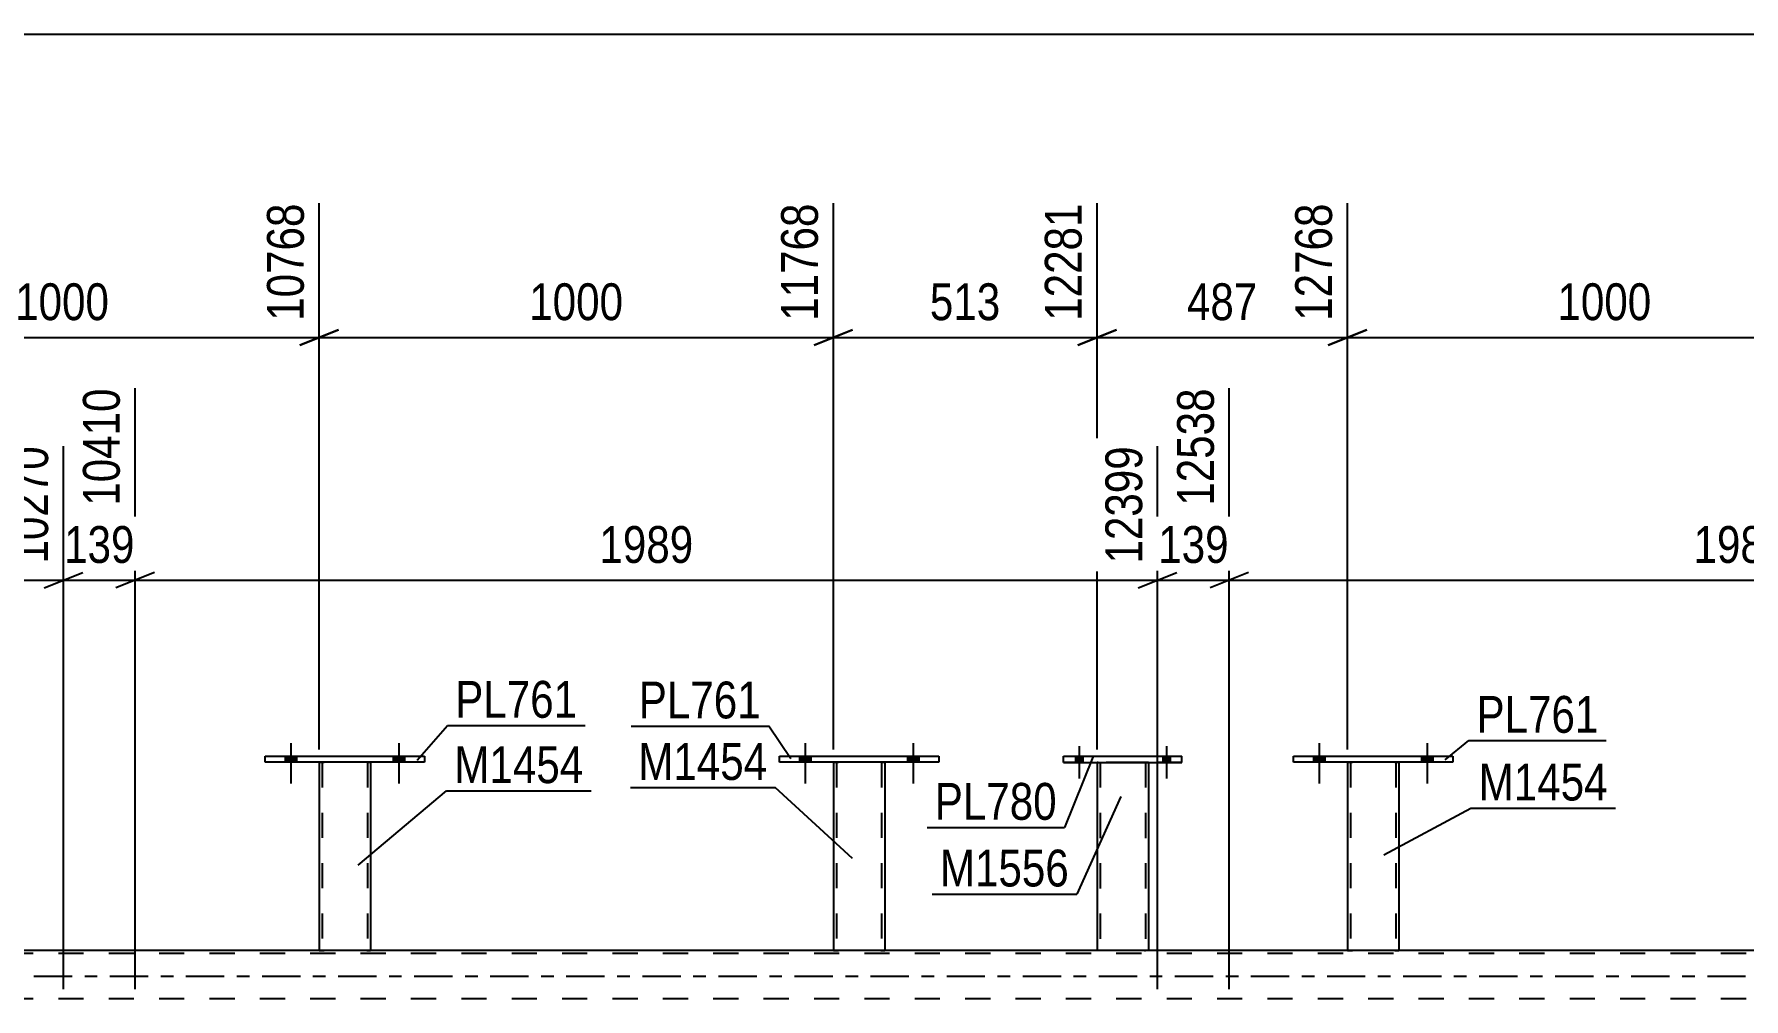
# Model space of a CAD drawing. Header units: millimetres. Extents: x 0 to 841, y 0 to 594.
# Drawn here: x 506.3 to 639.3, y 443.8 to 518.9 of the extents above; entities that cross this region are included whole.
import ezdxf

# ---------------------------------------------------------------- set-up
doc = ezdxf.new("R2010")
doc.units = ezdxf.units.MM
doc.linetypes.add('DXK_LINE_DOT2', pattern=[3.9198, 1.9599, -1.9599])
doc.linetypes.add('DXK_LINE_DOT3', pattern=[5.9187, 2.979, -0.9799, 0.9799, -0.9799])
doc.styles.add('Arial Narrow', font='ARIALN.TTF', dxfattribs={"height": 0.2})

# ---------------------------------------------------------------- blocks, each defined once
blk = doc.blocks.new('Part-318895709-4094 - 3800')
at = {"color": 2, "linetype": 'Continuous'}
for p, q in [((528.48, 462.21), (528.48, 447.57)), ((532.48, 462.21), (532.48, 447.57)), ((528.49, 447.56), (528.52, 447.56)), ((528.62, 447.56), (528.52, 447.56)), ((528.78, 447.56), (528.62, 447.56)), ((532.19, 447.56), (528.78, 447.56)), ((532.34, 447.56), (532.19, 447.56)), ((532.45, 447.56), (532.34, 447.56)), ((532.45, 447.56), (532.48, 447.56))]:
    blk.add_line(p, q, dxfattribs=at)
at = {"color": 7, "linetype": 'DXK_LINE_DOT2'}
for p, q in [((528.48, 462.21), (528.48, 462.21)), ((528.48, 462.21), (528.48, 462.21)), ((528.48, 462.21), (528.48, 462.21)), ((528.52, 462.21), (528.48, 462.21)), ((528.48, 462.21), (528.52, 462.21)), ((528.62, 462.21), (528.52, 462.21)), ((528.52, 462.21), (528.62, 462.21)), ((528.78, 462.21), (528.62, 462.21)), ((528.62, 462.21), (528.78, 462.21)), ((528.72, 462.21), (528.72, 462.21)), ((528.72, 462.21), (528.72, 447.56)), ((528.74, 462.21), (528.72, 462.21)), ((528.72, 462.21), (528.74, 462.21)), ((528.79, 462.21), (528.74, 462.21)), ((528.74, 462.21), (528.79, 462.21)), ((532.19, 462.21), (528.78, 462.21)), ((532.19, 462.21), (528.78, 462.21)), ((532.09, 462.21), (528.79, 462.21)), ((528.79, 462.21), (528.87, 462.21)), ((532.17, 462.21), (528.87, 462.21)), ((532.17, 462.21), (532.09, 462.21)), ((532.22, 462.21), (532.17, 462.21)), ((532.17, 462.21), (532.22, 462.21)), ((532.19, 462.21), (532.34, 462.21)), ((532.34, 462.21), (532.19, 462.21)), ((532.24, 462.21), (532.22, 462.21)), ((532.22, 462.21), (532.24, 462.21)), ((532.24, 462.21), (532.24, 462.21)), ((532.24, 462.21), (532.24, 447.56)), ((532.34, 462.21), (532.45, 462.21)), ((532.45, 462.21), (532.34, 462.21)), ((532.45, 462.21), (532.48, 462.21)), ((532.48, 462.21), (532.45, 462.21)), ((532.48, 462.21), (532.48, 462.21)), ((532.48, 462.21), (532.48, 462.21)), ((532.48, 462.21), (532.48, 462.21)), ((528.48, 447.57), (528.48, 447.56)), ((528.48, 447.56), (528.48, 447.56)), ((528.48, 447.56), (528.49, 447.56)), ((528.48, 447.56), (528.52, 447.56)), ((528.52, 447.56), (528.62, 447.56)), ((528.62, 447.56), (528.78, 447.56)), ((528.74, 447.56), (528.72, 447.56)), ((528.72, 447.56), (528.74, 447.56)), ((528.79, 447.56), (528.74, 447.56)), ((528.74, 447.56), (528.78, 447.56)), ((532.19, 447.56), (528.78, 447.56)), ((528.78, 447.56), (528.79, 447.56)), ((532.09, 447.56), (528.79, 447.56)), ((528.79, 447.56), (528.87, 447.56)), ((532.22, 447.56), (528.87, 447.56)), ((532.17, 447.56), (532.09, 447.56)), ((532.22, 447.56), (532.17, 447.56)), ((532.19, 447.56), (532.34, 447.56)), ((532.24, 447.56), (532.22, 447.56)), ((532.22, 447.56), (532.24, 447.56)), ((532.34, 447.56), (532.45, 447.56)), ((532.45, 447.56), (532.48, 447.56)), ((532.48, 447.56), (532.48, 447.57)), ((532.48, 447.57), (532.48, 447.56)), ((532.48, 447.56), (532.48, 447.56)), ((532.48, 447.56), (532.48, 447.56))]:
    blk.add_line(p, q, dxfattribs=at)
blk = doc.blocks.new('Part-318895709-3849 - 3800')
at = {"color": 7, "linetype": 'DXK_LINE_DOT2'}
for p, q in [((713.97, 447.33), (115.64, 447.33)), ((532.48, 447.57), (528.48, 447.57)), ((572.48, 447.57), (568.48, 447.57)), ((593, 447.57), (589, 447.57)), ((612.48, 447.57), (608.48, 447.57)), ((713.97, 443.81), (115.64, 443.81))]:
    blk.add_line(p, q, dxfattribs=at)
at = {"color": 2, "linetype": 'Continuous'}
for p, q in [((528.48, 447.57), (492.48, 447.57)), ((568.48, 447.57), (532.48, 447.57)), ((589, 447.57), (572.48, 447.57)), ((608.48, 447.57), (593, 447.57)), ((648.48, 447.57), (612.48, 447.57))]:
    blk.add_line(p, q, dxfattribs=at)
at = {"color": 7, "linetype": 'DXK_LINE_DOT3'}
blk.add_line((115.64, 445.57), (713.97, 445.57), dxfattribs=at)
blk = doc.blocks.new('Bolt-318895709-4210 - 3800')
at = {"linetype": 'Continuous'}
for points in [[(605.84, 462.21), (606.72, 462.21), (606.72, 462.69), (605.84, 462.69)], [(614.24, 462.21), (615.12, 462.21), (615.12, 462.69), (614.24, 462.69)]]:
    blk.add_hatch(color=1, dxfattribs=at).paths.add_polyline_path(points)
at = {"color": 1, "linetype": 'Continuous'}
for p, q in [((606.28, 463.69), (606.28, 460.57)), ((614.68, 463.69), (614.68, 460.57)), ((605.84, 462.69), (605.84, 462.21)), ((606.72, 462.69), (606.72, 462.21)), ((614.24, 462.69), (614.24, 462.21)), ((615.12, 462.69), (615.12, 462.21))]:
    blk.add_line(p, q, dxfattribs=at)
blk = doc.blocks.new('Part-318895709-4256 - 3800')
at = {"color": 2, "linetype": 'Continuous'}
for p, q in [((604.28, 462.69), (616.68, 462.69)), ((604.28, 462.21), (604.28, 462.69)), ((616.68, 462.21), (604.28, 462.21)), ((616.68, 462.69), (616.68, 462.21))]:
    blk.add_line(p, q, dxfattribs=at)
blk = doc.blocks.new('Bolt-318895709-4083 - 3800')
at = {"linetype": 'Continuous'}
for points in [[(525.84, 462.21), (526.72, 462.21), (526.72, 462.69), (525.84, 462.69)], [(534.24, 462.21), (535.12, 462.21), (535.12, 462.69), (534.24, 462.69)]]:
    blk.add_hatch(color=1, dxfattribs=at).paths.add_polyline_path(points)
at = {"color": 1, "linetype": 'Continuous'}
for p, q in [((526.28, 463.69), (526.28, 460.57)), ((534.68, 463.69), (534.68, 460.57)), ((525.84, 462.69), (525.84, 462.21)), ((526.72, 462.69), (526.72, 462.21)), ((534.24, 462.69), (534.24, 462.21)), ((535.12, 462.69), (535.12, 462.21))]:
    blk.add_line(p, q, dxfattribs=at)
blk = doc.blocks.new('Bolt-318895709-4084 - 3800')
at = {"linetype": 'Continuous'}
for points in [[(525.84, 462.21), (526.72, 462.21), (526.72, 462.69), (525.84, 462.69)], [(534.24, 462.21), (535.12, 462.21), (535.12, 462.69), (534.24, 462.69)]]:
    blk.add_hatch(color=1, dxfattribs=at).paths.add_polyline_path(points)
at = {"color": 1, "linetype": 'Continuous'}
for p, q in [((526.28, 463.69), (526.28, 460.57)), ((534.68, 463.69), (534.68, 460.57)), ((525.84, 462.69), (525.84, 462.21)), ((526.72, 462.69), (526.72, 462.21)), ((534.24, 462.69), (534.24, 462.21)), ((535.12, 462.69), (535.12, 462.21))]:
    blk.add_line(p, q, dxfattribs=at)
blk = doc.blocks.new('Part-318895709-4089 - 3800')
at = {"color": 2, "linetype": 'Continuous'}
for p, q in [((524.28, 462.69), (536.68, 462.69)), ((524.28, 462.21), (524.28, 462.69)), ((536.68, 462.21), (524.28, 462.21)), ((536.68, 462.69), (536.68, 462.21))]:
    blk.add_line(p, q, dxfattribs=at)
blk = doc.blocks.new('Part-318895709-4184 - 3800')
at = {"color": 2, "linetype": 'Continuous'}
for p, q in [((586.4, 462.2), (586.4, 462.68)), ((586.4, 462.68), (595.6, 462.68)), ((586.4, 462.2), (586.4, 462.2)), ((586.4, 462.2), (595.6, 462.2)), ((595.6, 462.2), (595.6, 462.68)), ((595.6, 462.2), (595.6, 462.2))]:
    blk.add_line(p, q, dxfattribs=at)
at = {"color": 7, "linetype": 'DXK_LINE_DOT2'}
for p, q in [((586.4, 462.68), (586.4, 462.68)), ((586.4, 462.68), (595.6, 462.68)), ((595.6, 462.2), (586.4, 462.2)), ((595.6, 462.68), (595.6, 462.68))]:
    blk.add_line(p, q, dxfattribs=at)
blk = doc.blocks.new('Part-318895709-4189 - 3800')
at = {"color": 2, "linetype": 'Continuous'}
for p, q in [((589, 462.2), (589, 447.57)), ((593, 462.2), (593, 447.57)), ((593, 447.56), (589, 447.56))]:
    blk.add_line(p, q, dxfattribs=at)
at = {"color": 7, "linetype": 'DXK_LINE_DOT2'}
for p, q in [((593, 462.2), (589, 462.2)), ((589.24, 462.2), (589.24, 447.56)), ((592.76, 462.2), (592.76, 447.56)), ((589, 447.57), (589, 447.56)), ((589, 447.56), (589, 447.56)), ((589, 447.56), (589, 447.56)), ((592.7, 447.56), (592.74, 447.56)), ((592.7, 447.56), (592.74, 447.56)), ((592.74, 447.56), (592.76, 447.56)), ((592.74, 447.56), (592.76, 447.56)), ((593, 447.56), (592.96, 447.56)), ((593, 447.57), (593, 447.56)), ((593, 447.56), (593, 447.57)), ((593, 447.56), (593, 447.56))]:
    blk.add_line(p, q, dxfattribs=at)
blk = doc.blocks.new('Bolt-318895709-4209 - 3800')
at = {"linetype": 'Continuous'}
for points in [[(605.84, 462.21), (606.72, 462.21), (606.72, 462.69), (605.84, 462.69)], [(614.24, 462.21), (615.12, 462.21), (615.12, 462.69), (614.24, 462.69)]]:
    blk.add_hatch(color=1, dxfattribs=at).paths.add_polyline_path(points)
at = {"color": 1, "linetype": 'Continuous'}
for p, q in [((606.28, 463.69), (606.28, 460.57)), ((614.68, 463.69), (614.68, 460.57)), ((605.84, 462.69), (605.84, 462.21)), ((606.72, 462.69), (606.72, 462.21)), ((614.24, 462.69), (614.24, 462.21)), ((615.12, 462.69), (615.12, 462.21))]:
    blk.add_line(p, q, dxfattribs=at)
blk = doc.blocks.new('Part-318895709-4239 - 3800')
at = {"color": 2, "linetype": 'Continuous'}
for p, q in [((568.48, 462.21), (568.48, 447.57)), ((572.48, 462.21), (572.48, 447.57)), ((568.48, 447.56), (568.51, 447.56)), ((568.62, 447.56), (568.51, 447.56)), ((568.77, 447.56), (568.62, 447.56)), ((572.18, 447.56), (568.77, 447.56)), ((572.34, 447.56), (572.18, 447.56)), ((572.44, 447.56), (572.34, 447.56)), ((572.44, 447.56), (572.47, 447.56))]:
    blk.add_line(p, q, dxfattribs=at)
at = {"color": 7, "linetype": 'DXK_LINE_DOT2'}
for p, q in [((568.48, 462.21), (568.48, 462.21)), ((568.48, 462.21), (568.48, 462.21)), ((568.48, 462.21), (568.48, 462.21)), ((568.51, 462.21), (568.48, 462.21)), ((568.48, 462.21), (568.51, 462.21)), ((568.62, 462.21), (568.51, 462.21)), ((568.51, 462.21), (568.62, 462.21)), ((568.77, 462.21), (568.62, 462.21)), ((568.62, 462.21), (568.77, 462.21)), ((568.72, 462.21), (568.72, 462.21)), ((568.72, 462.21), (568.72, 447.56)), ((568.74, 462.21), (568.72, 462.21)), ((568.72, 462.21), (568.74, 462.21)), ((568.79, 462.21), (568.74, 462.21)), ((568.74, 462.21), (568.79, 462.21)), ((572.18, 462.21), (568.77, 462.21)), ((572.18, 462.21), (568.77, 462.21)), ((572.09, 462.21), (568.79, 462.21)), ((568.79, 462.21), (568.87, 462.21)), ((572.17, 462.21), (568.87, 462.21)), ((572.17, 462.21), (572.09, 462.21)), ((572.22, 462.21), (572.17, 462.21)), ((572.17, 462.21), (572.22, 462.21)), ((572.18, 462.21), (572.34, 462.21)), ((572.34, 462.21), (572.18, 462.21)), ((572.24, 462.21), (572.22, 462.21)), ((572.22, 462.21), (572.24, 462.21)), ((572.24, 462.21), (572.24, 462.21)), ((572.24, 462.21), (572.24, 447.56)), ((572.34, 462.21), (572.44, 462.21)), ((572.44, 462.21), (572.34, 462.21)), ((572.44, 462.21), (572.48, 462.21)), ((572.48, 462.21), (572.44, 462.21)), ((572.48, 462.21), (572.48, 462.21)), ((572.48, 462.21), (572.48, 462.21)), ((572.48, 462.21), (572.48, 462.21)), ((568.48, 447.57), (568.48, 447.56)), ((568.48, 447.56), (568.48, 447.56)), ((568.48, 447.56), (568.48, 447.56)), ((568.48, 447.56), (568.51, 447.56)), ((568.51, 447.56), (568.62, 447.56)), ((568.62, 447.56), (568.77, 447.56)), ((568.74, 447.56), (568.72, 447.56)), ((568.72, 447.56), (568.74, 447.56)), ((568.79, 447.56), (568.74, 447.56)), ((568.74, 447.56), (568.77, 447.56)), ((572.18, 447.56), (568.77, 447.56)), ((568.77, 447.56), (568.79, 447.56)), ((572.09, 447.56), (568.79, 447.56)), ((568.79, 447.56), (568.87, 447.56)), ((572.22, 447.56), (568.87, 447.56)), ((572.17, 447.56), (572.09, 447.56)), ((572.22, 447.56), (572.17, 447.56)), ((572.18, 447.56), (572.34, 447.56)), ((572.24, 447.56), (572.22, 447.56)), ((572.22, 447.56), (572.24, 447.56)), ((572.34, 447.56), (572.44, 447.56)), ((572.44, 447.56), (572.48, 447.56)), ((572.47, 447.56), (572.48, 447.56)), ((572.48, 447.56), (572.48, 447.57)), ((572.48, 447.57), (572.48, 447.56)), ((572.48, 447.56), (572.48, 447.56))]:
    blk.add_line(p, q, dxfattribs=at)
blk = doc.blocks.new('Part-318895709-4244 - 3800')
at = {"color": 2, "linetype": 'Continuous'}
for p, q in [((564.28, 462.69), (576.68, 462.69)), ((564.28, 462.21), (564.28, 462.69)), ((576.68, 462.21), (564.28, 462.21)), ((576.68, 462.69), (576.68, 462.21))]:
    blk.add_line(p, q, dxfattribs=at)
blk = doc.blocks.new('Bolt-318895709-4245 - 3800')
at = {"linetype": 'Continuous'}
for points in [[(565.84, 462.21), (566.72, 462.21), (566.72, 462.69), (565.84, 462.69)], [(574.24, 462.21), (575.12, 462.21), (575.12, 462.69), (574.24, 462.69)]]:
    blk.add_hatch(color=1, dxfattribs=at).paths.add_polyline_path(points)
at = {"color": 1, "linetype": 'Continuous'}
for p, q in [((566.28, 463.69), (566.28, 460.57)), ((574.68, 463.69), (574.68, 460.57)), ((565.84, 462.69), (565.84, 462.21)), ((566.72, 462.69), (566.72, 462.21)), ((574.24, 462.69), (574.24, 462.21)), ((575.12, 462.69), (575.12, 462.21))]:
    blk.add_line(p, q, dxfattribs=at)
blk = doc.blocks.new('Bolt-318895709-4246 - 3800')
at = {"linetype": 'Continuous'}
for points in [[(565.84, 462.21), (566.72, 462.21), (566.72, 462.69), (565.84, 462.69)], [(574.24, 462.21), (575.12, 462.21), (575.12, 462.69), (574.24, 462.69)]]:
    blk.add_hatch(color=1, dxfattribs=at).paths.add_polyline_path(points)
at = {"color": 1, "linetype": 'Continuous'}
for p, q in [((566.28, 463.69), (566.28, 460.57)), ((574.68, 463.69), (574.68, 460.57)), ((565.84, 462.69), (565.84, 462.21)), ((566.72, 462.69), (566.72, 462.21)), ((574.24, 462.69), (574.24, 462.21)), ((575.12, 462.69), (575.12, 462.21))]:
    blk.add_line(p, q, dxfattribs=at)
blk = doc.blocks.new('Part-318895709-4251 - 3800')
at = {"color": 2, "linetype": 'Continuous'}
for p, q in [((608.48, 462.21), (608.48, 447.57)), ((612.48, 462.21), (612.48, 447.57)), ((608.48, 447.56), (608.51, 447.56)), ((608.62, 447.56), (608.51, 447.56)), ((608.77, 447.56), (608.62, 447.56)), ((612.18, 447.56), (608.77, 447.56)), ((612.34, 447.56), (612.18, 447.56)), ((612.44, 447.56), (612.34, 447.56)), ((612.44, 447.56), (612.47, 447.56))]:
    blk.add_line(p, q, dxfattribs=at)
at = {"color": 7, "linetype": 'DXK_LINE_DOT2'}
for p, q in [((608.48, 462.21), (608.48, 462.21)), ((608.48, 462.21), (608.48, 462.21)), ((608.48, 462.21), (608.48, 462.21)), ((608.51, 462.21), (608.48, 462.21)), ((608.48, 462.21), (608.51, 462.21)), ((608.62, 462.21), (608.51, 462.21)), ((608.51, 462.21), (608.62, 462.21)), ((608.77, 462.21), (608.62, 462.21)), ((608.62, 462.21), (608.77, 462.21)), ((608.72, 462.21), (608.72, 462.21)), ((608.72, 462.21), (608.72, 447.56)), ((608.74, 462.21), (608.72, 462.21)), ((608.72, 462.21), (608.74, 462.21)), ((608.79, 462.21), (608.74, 462.21)), ((608.74, 462.21), (608.79, 462.21)), ((612.18, 462.21), (608.77, 462.21)), ((612.18, 462.21), (608.77, 462.21)), ((612.09, 462.21), (608.79, 462.21)), ((608.79, 462.21), (608.87, 462.21)), ((612.17, 462.21), (608.87, 462.21)), ((612.17, 462.21), (612.09, 462.21)), ((612.22, 462.21), (612.17, 462.21)), ((612.17, 462.21), (612.22, 462.21)), ((612.18, 462.21), (612.34, 462.21)), ((612.34, 462.21), (612.18, 462.21)), ((612.24, 462.21), (612.22, 462.21)), ((612.22, 462.21), (612.24, 462.21)), ((612.24, 462.21), (612.24, 462.21)), ((612.24, 462.21), (612.24, 447.56)), ((612.34, 462.21), (612.44, 462.21)), ((612.44, 462.21), (612.34, 462.21)), ((612.44, 462.21), (612.48, 462.21)), ((612.48, 462.21), (612.44, 462.21)), ((612.48, 462.21), (612.48, 462.21)), ((612.48, 462.21), (612.48, 462.21)), ((612.48, 462.21), (612.48, 462.21)), ((608.48, 447.57), (608.48, 447.56)), ((608.48, 447.56), (608.48, 447.56)), ((608.48, 447.56), (608.48, 447.56)), ((608.48, 447.56), (608.51, 447.56)), ((608.51, 447.56), (608.62, 447.56)), ((608.62, 447.56), (608.77, 447.56)), ((608.74, 447.56), (608.72, 447.56)), ((608.72, 447.56), (608.74, 447.56)), ((608.79, 447.56), (608.74, 447.56)), ((608.74, 447.56), (608.79, 447.56)), ((612.18, 447.56), (608.77, 447.56)), ((612.09, 447.56), (608.79, 447.56)), ((608.79, 447.56), (608.87, 447.56)), ((612.22, 447.56), (608.87, 447.56)), ((612.17, 447.56), (612.09, 447.56)), ((612.22, 447.56), (612.17, 447.56)), ((612.18, 447.56), (612.34, 447.56)), ((612.24, 447.56), (612.22, 447.56)), ((612.22, 447.56), (612.24, 447.56)), ((612.34, 447.56), (612.44, 447.56)), ((612.44, 447.56), (612.48, 447.56)), ((612.47, 447.56), (612.48, 447.56)), ((612.48, 447.56), (612.48, 447.57)), ((612.48, 447.57), (612.48, 447.56)), ((612.48, 447.56), (612.48, 447.56))]:
    blk.add_line(p, q, dxfattribs=at)
blk = doc.blocks.new('Bolt-318895709-4268 - 3800')
at = {"linetype": 'Continuous'}
for points in [[(587.32, 462.2), (587.88, 462.2), (587.88, 462.68), (587.32, 462.68)], [(587.32, 462.2), (587.88, 462.2), (587.88, 462.68), (587.32, 462.68)], [(594.12, 462.2), (594.68, 462.2), (594.68, 462.68), (594.12, 462.68)], [(594.12, 462.2), (594.68, 462.2), (594.68, 462.68), (594.12, 462.68)]]:
    blk.add_hatch(color=1, dxfattribs=at).paths.add_polyline_path(points)
at = {"color": 1, "linetype": 'Continuous'}
for p, q in [((587.6, 463.48), (587.6, 460.96)), ((587.6, 463.48), (587.6, 460.96)), ((594.4, 463.48), (594.4, 460.96)), ((594.4, 463.48), (594.4, 460.96)), ((587.32, 462.68), (587.32, 462.2)), ((587.32, 462.68), (587.32, 462.2)), ((587.88, 462.68), (587.88, 462.2)), ((587.88, 462.68), (587.88, 462.2)), ((594.12, 462.68), (594.12, 462.2)), ((594.12, 462.68), (594.12, 462.2)), ((594.68, 462.68), (594.68, 462.2)), ((594.68, 462.68), (594.68, 462.2))]:
    blk.add_line(p, q, dxfattribs=at)
blk = doc.blocks.new('StraightDimension-318895709-3608 - 2831')
at = {"color": 7, "linetype": 'Continuous'}
blk.add_line((116.32, 518.87), (748.46, 518.87), dxfattribs=at)
blk = doc.blocks.new('StraightDimension-318895709-5223 - 3800')
at = {"color": 7, "linetype": 'Continuous'}
for p, q in [((599.29, 444.57), (599.29, 491.32)), ((678.85, 444.57), (678.85, 486.82)), ((600.79, 476.98), (597.79, 475.78)), ((599.29, 476.38), (678.85, 476.38)), ((677.35, 475.78), (680.35, 476.98))]:
    blk.add_line(p, q, dxfattribs=at)
at = {"color": 0}
blk.add_wipeout([(643.33, 477.13), (643.33, 481.33), (634.81, 481.33), (634.81, 477.13)], dxfattribs=at)
at = {"color": 3, "style": 'Arial Narrow'}
blk.add_text('1989', height=2.863, dxfattribs=at).set_placement((635.41, 477.73))
at = {"color": 0, "linetype": 'Continuous'}
blk.add_wipeout([(678.25, 487.42), (674.05, 487.42), (674.05, 477.08), (678.25, 477.08)], dxfattribs=at)
at = {"color": 3, "linetype": 'Continuous', "style": 'Arial Narrow'}
blk.add_text('14527', height=2.863, rotation=90.0002, dxfattribs=at).set_placement((677.65, 477.68))
blk = doc.blocks.new('StraightDimension-318895709-22683 - 3800')
at = {"color": 7, "linetype": 'Continuous'}
for p, q in [((589, 463.2), (589, 505.71)), ((608.48, 463.21), (608.48, 505.71)), ((590.5, 495.87), (587.5, 494.67)), ((589, 495.27), (608.48, 495.27)), ((606.98, 494.67), (609.98, 495.87))]:
    blk.add_line(p, q, dxfattribs=at)
at = {"color": 0}
blk.add_wipeout([(602.08, 496.02), (602.08, 500.22), (595.39, 500.22), (595.39, 496.02)], dxfattribs=at)
at = {"color": 3, "style": 'Arial Narrow'}
blk.add_text('487', height=2.863, dxfattribs=at).set_placement((595.99, 496.62))
at = {"color": 0, "linetype": 'Continuous'}
blk.add_wipeout([(607.88, 506.31), (603.68, 506.31), (603.68, 495.97), (607.88, 495.97)], dxfattribs=at)
at = {"color": 3, "linetype": 'Continuous', "style": 'Arial Narrow'}
blk.add_text('12768', height=2.863, rotation=90.0002, dxfattribs=at).set_placement((607.28, 496.57))
blk = doc.blocks.new('StraightDimension-318895709-22684 - 3800')
at = {"color": 7, "linetype": 'Continuous'}
for p, q in [((568.48, 463.21), (568.48, 505.71)), ((589, 463.2), (589, 505.71)), ((569.98, 495.87), (566.98, 494.67)), ((568.48, 495.27), (589, 495.27)), ((587.5, 494.67), (590.5, 495.87))]:
    blk.add_line(p, q, dxfattribs=at)
at = {"color": 0}
blk.add_wipeout([(582.08, 496.02), (582.08, 500.22), (575.39, 500.22), (575.39, 496.02)], dxfattribs=at)
at = {"color": 3, "style": 'Arial Narrow'}
blk.add_text('513', height=2.863, dxfattribs=at).set_placement((575.99, 496.62))
at = {"color": 0, "linetype": 'Continuous'}
blk.add_wipeout([(588.4, 506.31), (584.2, 506.31), (584.2, 495.97), (588.4, 495.97)], dxfattribs=at)
at = {"color": 3, "linetype": 'Continuous', "style": 'Arial Narrow'}
blk.add_text('12281', height=2.863, rotation=90.0002, dxfattribs=at).set_placement((587.8, 496.57))
blk = doc.blocks.new('StraightDimension-318895709-5185 - 3800')
at = {"color": 7, "linetype": 'Continuous'}
for p, q in [((514.16, 444.57), (514.16, 491.32)), ((593.71, 444.57), (593.71, 486.82)), ((515.66, 476.98), (512.66, 475.78)), ((514.16, 476.38), (593.71, 476.38)), ((592.21, 475.78), (595.21, 476.98))]:
    blk.add_line(p, q, dxfattribs=at)
at = {"color": 0}
blk.add_wipeout([(558.19, 477.13), (558.19, 481.33), (549.68, 481.33), (549.68, 477.13)], dxfattribs=at)
at = {"color": 3, "style": 'Arial Narrow'}
blk.add_text('1989', height=2.863, dxfattribs=at).set_placement((550.28, 477.73))
at = {"color": 0, "linetype": 'Continuous'}
blk.add_wipeout([(593.11, 487.42), (588.91, 487.42), (588.91, 477.08), (593.11, 477.08)], dxfattribs=at)
at = {"color": 3, "linetype": 'Continuous', "style": 'Arial Narrow'}
blk.add_text('12399', height=2.863, rotation=90.0002, dxfattribs=at).set_placement((592.51, 477.68))
blk = doc.blocks.new('StraightDimension-318895709-5204 - 3800')
at = {"color": 7, "linetype": 'Continuous'}
for p, q in [((599.29, 444.57), (599.29, 491.32)), ((593.71, 444.57), (593.71, 486.82)), ((592.21, 475.78), (595.21, 476.98)), ((593.71, 476.38), (599.29, 476.38)), ((600.79, 476.98), (597.79, 475.78))]:
    blk.add_line(p, q, dxfattribs=at)
at = {"color": 0}
blk.add_wipeout([(599.84, 477.13), (599.84, 481.33), (593.16, 481.33), (593.16, 477.13)], dxfattribs=at)
at = {"color": 3, "style": 'Arial Narrow'}
blk.add_text('139', height=2.863, dxfattribs=at).set_placement((593.76, 477.73))
at = {"color": 0, "linetype": 'Continuous'}
blk.add_wipeout([(598.69, 491.92), (594.49, 491.92), (594.49, 481.58), (598.69, 481.58)], dxfattribs=at)
at = {"color": 3, "linetype": 'Continuous', "style": 'Arial Narrow'}
blk.add_text('12538', height=2.863, rotation=90.0002, dxfattribs=at).set_placement((598.09, 482.18))
blk = doc.blocks.new('StraightDimension-318895709-5166 - 3800')
at = {"color": 7, "linetype": 'Continuous'}
for p, q in [((514.16, 444.57), (514.16, 491.32)), ((508.58, 444.57), (508.58, 486.82)), ((507.08, 475.78), (510.08, 476.98)), ((508.58, 476.38), (514.16, 476.38)), ((515.66, 476.98), (512.66, 475.78))]:
    blk.add_line(p, q, dxfattribs=at)
at = {"color": 0}
blk.add_wipeout([(514.71, 477.13), (514.71, 481.33), (508.03, 481.33), (508.03, 477.13)], dxfattribs=at)
at = {"color": 3, "style": 'Arial Narrow'}
blk.add_text('139', height=2.863, dxfattribs=at).set_placement((508.63, 477.73))
at = {"color": 0, "linetype": 'Continuous'}
blk.add_wipeout([(513.56, 491.92), (509.36, 491.92), (509.36, 481.58), (513.56, 481.58)], dxfattribs=at)
at = {"color": 3, "linetype": 'Continuous', "style": 'Arial Narrow'}
blk.add_text('10410', height=2.863, rotation=90.0002, dxfattribs=at).set_placement((512.96, 482.18))
blk = doc.blocks.new('StraightDimension-318895709-5147 - 3800')
at = {"color": 7, "linetype": 'Continuous'}
for p, q in [((429.02, 444.57), (429.02, 489.49)), ((508.58, 444.57), (508.58, 486.82)), ((430.52, 476.98), (427.52, 475.78)), ((429.02, 476.38), (508.58, 476.38)), ((507.08, 475.78), (510.08, 476.98))]:
    blk.add_line(p, q, dxfattribs=at)
at = {"color": 0}
blk.add_wipeout([(473.06, 477.13), (473.06, 481.33), (464.54, 481.33), (464.54, 477.13)], dxfattribs=at)
at = {"color": 3, "style": 'Arial Narrow'}
blk.add_text('1989', height=2.863, dxfattribs=at).set_placement((465.14, 477.73))
at = {"color": 0, "linetype": 'Continuous'}
blk.add_wipeout([(507.98, 487.42), (503.78, 487.42), (503.78, 477.08), (507.98, 477.08)], dxfattribs=at)
at = {"color": 3, "linetype": 'Continuous', "style": 'Arial Narrow'}
blk.add_text('10270', height=2.863, rotation=90.0002, dxfattribs=at).set_placement((507.38, 477.68))
blk = doc.blocks.new('StraightDimension-318895709-22682 - 3800')
at = {"color": 7, "linetype": 'Continuous'}
for p, q in [((608.48, 463.21), (608.48, 505.71)), ((648.48, 463.21), (648.48, 505.71)), ((609.98, 495.87), (606.98, 494.67)), ((608.48, 495.27), (648.48, 495.27)), ((646.98, 494.67), (649.98, 495.87))]:
    blk.add_line(p, q, dxfattribs=at)
at = {"color": 0}
blk.add_wipeout([(632.74, 496.02), (632.74, 500.22), (624.22, 500.22), (624.22, 496.02)], dxfattribs=at)
at = {"color": 3, "style": 'Arial Narrow'}
blk.add_text('1000', height=2.863, dxfattribs=at).set_placement((624.82, 496.62))
at = {"color": 0, "linetype": 'Continuous'}
blk.add_wipeout([(647.88, 506.31), (643.68, 506.31), (643.68, 495.97), (647.88, 495.97)], dxfattribs=at)
at = {"color": 3, "linetype": 'Continuous', "style": 'Arial Narrow'}
blk.add_text('13768', height=2.863, rotation=90.0002, dxfattribs=at).set_placement((647.28, 496.57))
blk = doc.blocks.new('StraightDimension-318895709-22685 - 3800')
at = {"color": 7, "linetype": 'Continuous'}
for p, q in [((528.48, 463.21), (528.48, 505.71)), ((568.48, 463.21), (568.48, 505.71)), ((529.98, 495.87), (526.98, 494.67)), ((528.48, 495.27), (568.48, 495.27)), ((566.98, 494.67), (569.98, 495.87))]:
    blk.add_line(p, q, dxfattribs=at)
at = {"color": 0}
blk.add_wipeout([(552.74, 496.02), (552.74, 500.22), (544.22, 500.22), (544.22, 496.02)], dxfattribs=at)
at = {"color": 3, "style": 'Arial Narrow'}
blk.add_text('1000', height=2.863, dxfattribs=at).set_placement((544.82, 496.62))
at = {"color": 0, "linetype": 'Continuous'}
blk.add_wipeout([(567.88, 506.31), (563.68, 506.31), (563.68, 495.97), (567.88, 495.97)], dxfattribs=at)
at = {"color": 3, "linetype": 'Continuous', "style": 'Arial Narrow'}
blk.add_text('11768', height=2.863, rotation=90.0002, dxfattribs=at).set_placement((567.28, 496.57))
blk = doc.blocks.new('StraightDimension-318895709-22686 - 3800')
at = {"color": 7, "linetype": 'Continuous'}
for p, q in [((528.48, 463.21), (528.48, 505.71)), ((488.48, 463.21), (488.48, 503.88)), ((489.98, 495.87), (486.98, 494.67)), ((488.48, 495.27), (528.48, 495.27)), ((526.98, 494.67), (529.98, 495.87))]:
    blk.add_line(p, q, dxfattribs=at)
at = {"color": 0}
blk.add_wipeout([(512.74, 496.02), (512.74, 500.22), (504.22, 500.22), (504.22, 496.02)], dxfattribs=at)
at = {"color": 3, "style": 'Arial Narrow'}
blk.add_text('1000', height=2.863, dxfattribs=at).set_placement((504.82, 496.62))
at = {"color": 0, "linetype": 'Continuous'}
blk.add_wipeout([(527.88, 506.31), (523.68, 506.31), (523.68, 495.97), (527.88, 495.97)], dxfattribs=at)
at = {"color": 3, "linetype": 'Continuous', "style": 'Arial Narrow'}
blk.add_text('10768', height=2.863, rotation=90.0002, dxfattribs=at).set_placement((527.28, 496.57))
blk = doc.blocks.new('Mark-318895709-4240 - 3800')
at = {"color": 0}
blk.add_wipeout([(562.85, 465.63), (562.85, 468.63), (553.34, 468.63), (553.34, 465.63)], dxfattribs=at)
blk.add_wipeout([(562.85, 465.63), (562.85, 468.63), (553.34, 468.63), (553.34, 465.63)], dxfattribs=at)
at = {"color": 30, "linetype": 'Continuous'}
for p in [(552.74, 465.03), (565.16, 462.49)]:
    blk.add_line(p, (563.45, 465.03), dxfattribs=at)
at = {"color": 3, "style": 'Arial Narrow'}
blk.add_text('PL761', height=2.863, dxfattribs=at).set_placement((553.34, 465.63))
blk = doc.blocks.new('Mark-318895709-4252 - 3800')
at = {"color": 0}
blk.add_wipeout([(628.02, 464.51), (628.02, 467.51), (618.52, 467.51), (618.52, 464.51)], dxfattribs=at)
blk.add_wipeout([(628.02, 464.51), (628.02, 467.51), (618.52, 467.51), (618.52, 464.51)], dxfattribs=at)
at = {"color": 30, "linetype": 'Continuous'}
for p, q in [((616.08, 462.41), (617.92, 463.91)), ((617.92, 463.91), (628.62, 463.91))]:
    blk.add_line(p, q, dxfattribs=at)
at = {"color": 3, "style": 'Arial Narrow'}
blk.add_text('PL761', height=2.863, dxfattribs=at).set_placement((618.52, 464.51))
blk = doc.blocks.new('Mark-318895709-4235 - 3800')
at = {"color": 0}
blk.add_wipeout([(563.35, 460.84), (563.35, 463.84), (553.3, 463.84), (553.3, 460.84)], dxfattribs=at)
blk.add_wipeout([(563.35, 460.84), (563.35, 463.84), (553.3, 463.84), (553.3, 460.84)], dxfattribs=at)
at = {"color": 30, "linetype": 'Continuous'}
for p in [(552.7, 460.24), (569.98, 454.73)]:
    blk.add_line(p, (563.95, 460.24), dxfattribs=at)
at = {"color": 3, "style": 'Arial Narrow'}
blk.add_text('M1454', height=2.863, dxfattribs=at).set_placement((553.3, 460.84))
blk = doc.blocks.new('Mark-318895709-4085 - 3800')
at = {"color": 0}
blk.add_wipeout([(548.57, 465.68), (548.57, 468.68), (539.06, 468.68), (539.06, 465.68)], dxfattribs=at)
blk.add_wipeout([(548.57, 465.68), (548.57, 468.68), (539.06, 468.68), (539.06, 465.68)], dxfattribs=at)
at = {"color": 30, "linetype": 'Continuous'}
for p, q in [((536.11, 462.37), (538.46, 465.08)), ((538.46, 465.08), (549.17, 465.08))]:
    blk.add_line(p, q, dxfattribs=at)
at = {"color": 3, "style": 'Arial Narrow'}
blk.add_text('PL761', height=2.863, dxfattribs=at).set_placement((539.06, 465.68))
blk = doc.blocks.new('Mark-318895709-4090 - 3800')
at = {"color": 0}
blk.add_wipeout([(549.04, 460.59), (549.04, 463.59), (538.99, 463.59), (538.99, 460.59)], dxfattribs=at)
blk.add_wipeout([(549.04, 460.59), (549.04, 463.59), (538.99, 463.59), (538.99, 460.59)], dxfattribs=at)
at = {"color": 30, "linetype": 'Continuous'}
for p, q in [((531.51, 454.22), (538.39, 459.99)), ((538.39, 459.99), (549.64, 459.99))]:
    blk.add_line(p, q, dxfattribs=at)
at = {"color": 3, "style": 'Arial Narrow'}
blk.add_text('M1454', height=2.863, dxfattribs=at).set_placement((538.99, 460.59))
blk = doc.blocks.new('Mark-318895709-4180 - 3800')
at = {"color": 0}
blk.add_wipeout([(585.87, 457.74), (585.87, 460.74), (576.37, 460.74), (576.37, 457.74)], dxfattribs=at)
blk.add_wipeout([(585.87, 457.74), (585.87, 460.74), (576.37, 460.74), (576.37, 457.74)], dxfattribs=at)
at = {"color": 30, "linetype": 'Continuous'}
for p in [(588.67, 462.61), (575.77, 457.14)]:
    blk.add_line(p, (586.47, 457.14), dxfattribs=at)
at = {"color": 3, "style": 'Arial Narrow'}
blk.add_text('PL780', height=2.863, dxfattribs=at).set_placement((576.37, 457.74))
blk = doc.blocks.new('Mark-318895709-4185 - 3800')
at = {"color": 0}
blk.add_wipeout([(586.82, 452.55), (586.82, 455.55), (576.77, 455.55), (576.77, 452.55)], dxfattribs=at)
blk.add_wipeout([(586.82, 452.55), (586.82, 455.55), (576.77, 455.55), (576.77, 452.55)], dxfattribs=at)
at = {"color": 30, "linetype": 'Continuous'}
for p in [(590.86, 459.54), (576.17, 451.95)]:
    blk.add_line(p, (587.42, 451.95), dxfattribs=at)
at = {"color": 3, "style": 'Arial Narrow'}
blk.add_text('M1556', height=2.863, dxfattribs=at).set_placement((576.77, 452.55))
blk = doc.blocks.new('Mark-318895709-4247 - 3800')
at = {"color": 0}
blk.add_wipeout([(628.74, 459.24), (628.74, 462.24), (618.69, 462.24), (618.69, 459.24)], dxfattribs=at)
blk.add_wipeout([(628.74, 459.24), (628.74, 462.24), (618.69, 462.24), (618.69, 459.24)], dxfattribs=at)
at = {"color": 30, "linetype": 'Continuous'}
for p, q in [((611.31, 455), (618.09, 458.64)), ((618.09, 458.64), (629.34, 458.64))]:
    blk.add_line(p, q, dxfattribs=at)
at = {"color": 3, "style": 'Arial Narrow'}
blk.add_text('M1454', height=2.863, dxfattribs=at).set_placement((618.69, 459.24))

msp = doc.modelspace()

# ---------------------------------------------------------------- block references
for name in ['StraightDimension-318895709-3608 - 2831', 'Bolt-318895709-4083 - 3800', 'Bolt-318895709-4084 - 3800', 'Bolt-318895709-4245 - 3800', 'Bolt-318895709-4246 - 3800', 'Bolt-318895709-4268 - 3800', 'Bolt-318895709-4210 - 3800', 'Bolt-318895709-4209 - 3800', 'Part-318895709-4089 - 3800', 'Part-318895709-4094 - 3800', 'Part-318895709-4244 - 3800', 'Part-318895709-4239 - 3800', 'Part-318895709-4184 - 3800', 'Part-318895709-4189 - 3800', 'Part-318895709-4256 - 3800', 'Part-318895709-4251 - 3800', 'Part-318895709-3849 - 3800']:
    msp.add_blockref(name, (0, 0))

# ---------------------------------------------------------------- next in the draw order: block references
msp.add_blockref('StraightDimension-318895709-5223 - 3800', (0, 0))

# ---------------------------------------------------------------- next in the draw order: block references
msp.add_blockref('StraightDimension-318895709-22683 - 3800', (0, 0))

# ---------------------------------------------------------------- next in the draw order: block references
for name in ['StraightDimension-318895709-22684 - 3800', 'StraightDimension-318895709-22682 - 3800']:
    msp.add_blockref(name, (0, 0))

# ---------------------------------------------------------------- next in the draw order: block references
for name in ['StraightDimension-318895709-5185 - 3800', 'Mark-318895709-4252 - 3800']:
    msp.add_blockref(name, (0, 0))

# ---------------------------------------------------------------- next in the draw order: block references
for name in ['StraightDimension-318895709-22685 - 3800', 'StraightDimension-318895709-5166 - 3800', 'StraightDimension-318895709-5204 - 3800', 'Mark-318895709-4180 - 3800', 'Mark-318895709-4247 - 3800']:
    msp.add_blockref(name, (0, 0))

# ---------------------------------------------------------------- next in the draw order: block references
for name in ['StraightDimension-318895709-5147 - 3800', 'Mark-318895709-4085 - 3800', 'Mark-318895709-4240 - 3800', 'Mark-318895709-4185 - 3800']:
    msp.add_blockref(name, (0, 0))

# ---------------------------------------------------------------- next in the draw order: block references
for name in ['StraightDimension-318895709-22686 - 3800', 'Mark-318895709-4090 - 3800', 'Mark-318895709-4235 - 3800']:
    msp.add_blockref(name, (0, 0))

doc.saveas('drawing.dxf')
